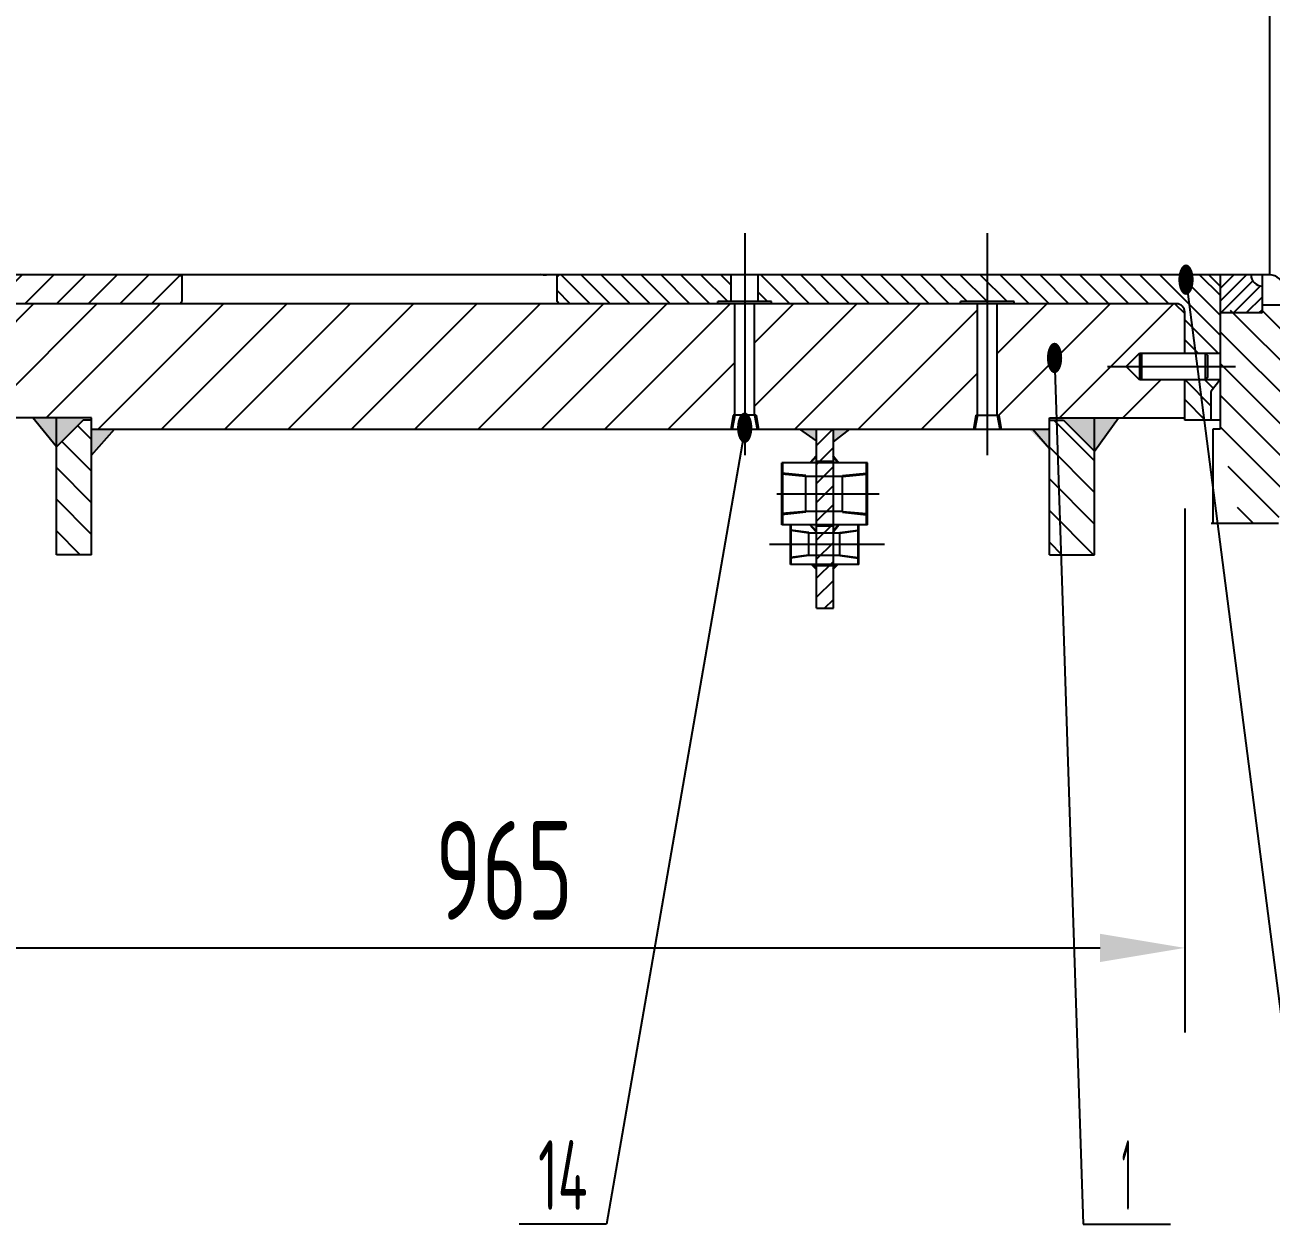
# Model space of a CAD drawing. Header units: millimetres. Extents: x 0 to 13784, y 0 to 6952.
# Drawn here: x 1902 to 2785, y 2074 to 2924 of the extents above; entities that cross this region are included whole.
import ezdxf
from ezdxf.enums import TextEntityAlignment as Align

# ---------------------------------------------------------------- set-up
doc = ezdxf.new("R2010")
doc.units = ezdxf.units.MM
doc.header["$LTSCALE"] = 200
doc.linetypes.add('F', pattern=[0.75, 0.5, -0.25])
doc.linetypes.add('G', pattern=[2, 1.25, -0.25, 0.25, -0.25])
for name, color, linetype in [('01', 7, 'Continuous'), ('02', 1, 'Continuous'), ('04', 2, 'F'), ('05', 142, 'G'), ('08', 1, 'Continuous'), ('11', 3, 'Continuous')]:
    doc.layers.add(name, color=color, linetype=linetype)
doc.styles.get("Standard").update_dxf_attribs({"font": 'isocp', "width": 0.707, "bigfont": 'intecad.shx'})
doc.dimstyles.new('INTE', dxfattribs={"dimscale": 20, "dimtxt": 3.5, "dimasz": 3, "dimexe": 3, "dimexo": 0, "dimgap": 1, "dimtad": 1, "dimdec": 1, "dimdsep": 46, "dimtxsty": 'Standard', "dimcen": 0, "dimclrd": 1, "dimclre": 1, "dimclrt": 3, "dimaunit": 1, "dimadec": 0, "dimazin": 0, "dimtfac": 1, "dimtdec": 1, "dimtmove": 0, "dimatfit": 0, "dimfxl": 1, "dimarcsym": 0})
pattern_1 = [(135, (6546.327, 816.606), (11.22532, 11.22532), [])]

# ---------------------------------------------------------------- blocks, each defined once
blk = doc.blocks.new('*D229')
at = {"layer": '08', "color": 1, "lineweight": -2}
for p, q in [((2723.88, 2581.3), (2723.88, 2209.71)), ((1758.88, 2541.71), (1758.88, 2209.71)), ((1818.88, 2269.71), (2663.88, 2269.71))]:
    blk.add_line(p, q, dxfattribs=at)
at = {"layer": '08', "color": 1}
for points in [[(1818.88, 2279.71), (1818.88, 2259.71), (1758.88, 2269.71)], [(2663.88, 2279.71), (2663.88, 2259.71), (2723.88, 2269.71)]]:
    blk.add_solid(points, dxfattribs=at)
at = {"layer": 'Defpoints', "color": 0}
for p in [(2723.88, 2581.3), (1758.88, 2541.71), (2723.88, 2269.71)]:
    blk.add_point(p, dxfattribs=at)
at = {"layer": '08', "color": 3, "insert": (2241.38, 2324.71), "char_height": 70, "attachment_point": 5}
blk.add_mtext('965', dxfattribs=at)

msp = doc.modelspace()

# ---------------------------------------------------------------- hatches: boundary and pattern name
at = {"layer": '01'}
for points in [[(1923.88, 2625.01), (1923.88, 2645.51), (1907.3, 2645.51)], [(1923.88, 2625.01), (1923.88, 2645.51), (1907.3, 2645.51)], [(2659.88, 2622.01), (2675.87, 2645.51), (2659.88, 2645.51)], [(2659.88, 2622.01), (2675.87, 2645.51), (2659.88, 2645.51)], [(2462.31, 2538.55), (2459.33, 2541.57), (2462.31, 2541.57)], [(2462.88, 2538.55), (2459.9, 2541.57), (2462.88, 2541.57)], [(2474.31, 2538.55), (2477.29, 2541.57), (2474.31, 2541.57)], [(2474.88, 2538.55), (2477.86, 2541.57), (2474.88, 2541.57)]]:
    msp.add_hatch(color=256, dxfattribs=at).paths.add_polyline_path(points)
h = msp.add_hatch(color=256, dxfattribs=at)
h.paths.add_polyline_path([(1965.04, 2637.51), (1948.88, 2637.51), (1948.88, 2619.01)])
h.paths.add_polyline_path([(1923.88, 2625.01), (1942.88, 2644.01), (1942.88, 2645.51), (1923.88, 2645.51)])
h = msp.add_hatch(color=256, dxfattribs=at)
h.paths.add_polyline_path([(2659.88, 2645.51), (2637.88, 2645.51), (2637.88, 2644.01), (2659.88, 2622.01)])
h.paths.add_polyline_path([(2613.34, 2637.51), (2627.88, 2623.34), (2627.88, 2637.51)])
h = msp.add_hatch(color=256, dxfattribs=at)
h.paths.add_polyline_path([(2474.88, 2628.64), (2474.88, 2637.51), (2486.5, 2637.51)])
h.paths.add_polyline_path([(2462.88, 2629.36), (2450.94, 2637.51), (2462.88, 2637.51)])
h = msp.add_hatch(color=256, dxfattribs=at)
h.paths.add_polyline_path([(2478.05, 2613.68), (2474.31, 2613.68), (2474.31, 2618.35)])
h.paths.add_polyline_path([(2462.31, 2613.68), (2458.04, 2613.68), (2462.31, 2618.46)])
h = msp.add_hatch(color=256, dxfattribs=at)
h.paths.add_polyline_path([(2478.62, 2613.68), (2474.88, 2613.68), (2474.88, 2618.35)])
h.paths.add_polyline_path([(2462.88, 2613.68), (2458.61, 2613.68), (2462.88, 2618.46)])
h = msp.add_hatch(color=256, dxfattribs=at)
h.paths.add_polyline_path([(2474.31, 2565), (2478.05, 2569.68), (2474.31, 2569.68)])
h.paths.add_polyline_path([(2462.31, 2564.9), (2462.31, 2569.68), (2458.04, 2569.68)])
h = msp.add_hatch(color=256, dxfattribs=at)
h.paths.add_polyline_path([(2474.88, 2565), (2478.62, 2569.68), (2474.88, 2569.68)])
h.paths.add_polyline_path([(2462.88, 2564.9), (2462.88, 2569.68), (2458.61, 2569.68)])
at = {"layer": '02'}
h = msp.add_hatch(dxfattribs=at)
h.set_pattern_fill('LINE', color=256, scale=5, angle=45, style=0)
h.set_pattern_definition(pattern_1)
edge = h.paths.add_edge_path()
edge.add_spline(control_points=[(1956.29, 3353.68), (1964.53, 3351.88), (1972.78, 3350.09), (1980.51, 3347.46)], knot_values=[722.019854, 722.019854, 722.019854, 722.019854, 746.222033, 746.222033, 746.222033, 746.222033], degree=3, periodic=0)
edge.add_line((1980.51, 3347.46), (1950.42, 3227.96))
edge.add_arc((1999.88, 3215.51), 51, 525.87, 540)
edge.add_line((1948.88, 3215.51), (1948.88, 3177.01))
edge.add_line((1948.88, 3177.01), (1942.88, 3177.01))
edge.add_line((1942.88, 3177.01), (1923.88, 3196.01))
edge.add_line((1923.88, 3196.01), (1923.88, 3215.51))
edge.add_arc((1999.88, 3215.51), 76, 165.87, 180, ccw=False)
edge.add_line((1926.18, 3234.07), (1956.29, 3353.68))
h.paths.add_polyline_path([(1923.88, 2625.01), (1942.88, 2644.01), (1948.88, 2644.01), (1948.88, 2548.51), (1923.88, 2548.51)])
h = msp.add_hatch(dxfattribs=at)
h.set_pattern_fill('LINE', color=256, scale=5, angle=45, style=0)
h.set_pattern_definition(pattern_1)
edge = h.paths.add_edge_path()
edge.add_spline(control_points=[(2659.88, 3272.88), (2649.29, 3279.72), (2638.71, 3286.56), (2627.88, 3292.38)], knot_values=[0, 0, 0, 0, 36.433894, 36.433894, 36.433894, 36.433894], degree=3, periodic=0)
edge.add_line((2627.88, 3292.38), (2627.88, 3177.01))
edge.add_line((2627.88, 3177.01), (2637.88, 3177.01))
edge.add_line((2637.88, 3177.01), (2659.88, 3199.01))
edge.add_line((2659.88, 3199.01), (2659.88, 3272.88))
h.paths.add_polyline_path([(2627.88, 2548.51), (2659.88, 2548.51), (2659.88, 2622.01), (2637.88, 2644.01), (2627.88, 2644.01)])
at = {"layer": '02', "linetype": 'Continuous'}
h = msp.add_hatch(dxfattribs=at)
h.set_pattern_fill('LINE', color=1, scale=5, angle=45, style=0)
h.set_pattern_definition([(135, (8438.26, 48.115), (11.22532, 11.22532), [])])
h.paths.add_polyline_path([(2945.88, 3088.31), (2945.88, 3180.91), (3078, 3180.91, 0.388879), (3096.93, 3198.26), (3101.48, 3250.21), (3149.08, 3250.21), (3149.08, 3183.51), (3142.88, 3183.51), (3142.88, 3093.31), (3139.88, 3093.31, 0.414214), (3137.88, 3091.31), (3137.88, 3088.31)])
h.paths.add_polyline_path([(2793.88, 3088.31), (2793.88, 3091.31, 0.414214), (2791.88, 3093.31), (2778.88, 3093.31), (2778.88, 3099.01), (2748.88, 3099.01), (2748.88, 3183.51), (2742.68, 3183.51), (2742.68, 3250.21), (2790.29, 3250.21), (2794.83, 3198.26, 0.388879), (2813.76, 3180.91), (2945.88, 3180.91), (2945.88, 3111.82), (2945.88, 3088.31)])
h.paths.add_polyline_path([(2945.88, 2732.71), (2945.88, 2640.11), (2813.76, 2640.11, 0.388879), (2794.83, 2622.77), (2790.28, 2570.75), (2763.63, 2570.75), (2748.52, 2637.51), (2748.88, 2637.51), (2748.88, 2722.01), (2778.88, 2722.01), (2778.88, 2727.71), (2791.88, 2727.71, 0.414214), (2793.88, 2729.71), (2793.88, 2732.71)])
h.paths.add_polyline_path([(3137.88, 2732.71), (3137.88, 2729.71, 0.414214), (3139.88, 2727.71), (3142.88, 2727.71), (3142.88, 2637.51), (3147.88, 2637.51), (3147.88, 2570.75), (3101.48, 2570.75), (3096.93, 2622.77, 0.388879), (3078, 2640.11), (2945.88, 2640.11), (2945.88, 2732.71)])
h = msp.add_hatch(dxfattribs=at)
h.set_pattern_fill('LINE', color=1, scale=10, angle=135, style=0)
h.set_pattern_definition([(45, (4293.442, 1789.51), (22.45064, -22.45064), [])])
h.paths.add_polyline_path([(1765.88, 3094.51), (1758.88, 3101.51), (1758.88, 3129.51), (1790.88, 3129.51), (1800.54, 3139.01), (1790.88, 3148.51), (1758.88, 3148.51), (1758.88, 3175.51), (1789.88, 3175.51), (1948.88, 3175.51), (1948.88, 3183.51), (2627.88, 3183.51), (2627.88, 3175.51), (2723.88, 3175.51), (2723.88, 3148.51), (2691.88, 3148.51), (2682.22, 3139.01), (2691.88, 3129.51), (2723.88, 3129.51), (2723.88, 3101.51), (2716.88, 3094.51)])
h.paths.add_polyline_path([(1948.88, 2637.51), (1948.88, 2645.51), (1886.76, 2645.51), (1885.06, 2655.51), (1883.88, 2655.51), (1883.88, 2726.51), (2404.88, 2726.51), (2404.88, 2647.51), (2403.71, 2647.51), (2402, 2637.51)])
h.paths.add_polyline_path([(2462.88, 2637.51), (2421.76, 2637.51), (2420.06, 2647.51), (2418.88, 2647.51), (2418.88, 2726.51), (2576.88, 2726.51), (2576.88, 2647.51), (2575.71, 2647.51), (2574, 2637.51)])
h.paths.add_polyline_path([(2590.88, 2726.51), (2716.88, 2726.51), (2723.88, 2719.51), (2723.88, 2691.51), (2691.88, 2691.51), (2682.22, 2682.01), (2691.88, 2672.51), (2723.88, 2672.51), (2723.88, 2645.51), (2627.88, 2645.51), (2627.88, 2637.51), (2593.76, 2637.51), (2592.06, 2647.51), (2590.88, 2647.51)])
h.paths.add_polyline_path([(1800.54, 2682.01), (1790.88, 2691.51), (1758.88, 2691.51), (1758.88, 2719.51), (1765.88, 2726.51), (1869.88, 2726.51), (1869.88, 2655.51), (1868.71, 2655.51), (1867, 2645.51), (1789.88, 2645.51), (1758.88, 2645.51), (1758.88, 2672.51), (1790.88, 2672.51)])
h.paths.add_polyline_path([(1868.71, 2655.51), (1869.88, 2655.51), (1867.96, 2645.51), (1867, 2645.51)], flags=16)
h.paths.add_polyline_path([(1886.76, 2645.51), (1885.8, 2645.51), (1883.88, 2655.51), (1885.06, 2655.51)], flags=16)
h.paths.add_polyline_path([(2402.96, 2637.51), (2402, 2637.51), (2403.71, 2647.51), (2404.88, 2647.51)])
h.paths.add_polyline_path([(2421.76, 2637.51), (2420.8, 2637.51), (2418.88, 2647.51), (2420.06, 2647.51)])
h.paths.add_polyline_path([(2593.76, 2637.51), (2592.8, 2637.51), (2590.88, 2647.51), (2592.06, 2647.51)])
h.paths.add_polyline_path([(2575.71, 2647.51), (2576.88, 2647.51), (2574.96, 2637.51), (2574, 2637.51)], flags=16)
h = msp.add_hatch(dxfattribs=at)
h.set_pattern_fill('LINE', color=1, scale=5, angle=45, style=0)
h.set_pattern_definition([(45, (1175.45, 1820.806), (-11.22532, 11.22532), [])])
h.paths.add_polyline_path([(1857.88, 2726.51), (1857.88, 2728.01), (1876.88, 2728.01), (1876.88, 2747.01), (1741.88, 2747.01), (1733.88, 2739.01), (1733.88, 2691.51), (1758.88, 2691.51), (1758.88, 2720.51, -0.414214), (1764.88, 2726.51)])
h.paths.add_polyline_path([(1740.38, 2644.01), (1758.88, 2644.01), (1758.88, 2672.51), (1733.94, 2672.51, 0.077072), (1734.09, 2672.24), (1740.38, 2664.02)])
h.paths.add_polyline_path([(2011.38, 2726.51), (2012.88, 2728.01), (2012.88, 2745.51), (2011.38, 2747.01), (1876.88, 2747.01), (1876.88, 2728.01), (1895.88, 2728.01), (1895.88, 2726.51)])
h.paths.add_polyline_path([(2011.38, 3074.01), (2012.88, 3075.51), (2012.88, 3093.01), (2011.38, 3094.51), (1898.88, 3094.51), (1895.88, 3094.51), (1895.88, 3093.01), (1876.88, 3093.01), (1876.88, 3074.01)])
h.paths.add_polyline_path([(1876.88, 3074.01), (1876.88, 3093.01), (1857.88, 3093.01), (1857.88, 3094.51), (1764.88, 3094.51, -0.414214), (1758.88, 3100.51), (1758.88, 3129.51), (1733.88, 3129.51), (1733.88, 3082.01), (1741.88, 3074.01)])
h.paths.add_polyline_path([(1740.38, 3157), (1734.09, 3148.78, 0.077072), (1733.94, 3148.51), (1758.88, 3148.51), (1758.88, 3177.01), (1740.38, 3177.01)])
at = {"layer": '02'}
h = msp.add_hatch(dxfattribs=at)
h.set_pattern_fill('LINE', color=256, scale=2, angle=135, style=0)
h.set_pattern_definition([(45, (8438.2593, 48.115), (4.490128, -4.490128), [])])
h.paths.add_polyline_path([(2748.88, 3074.01), (2770.88, 3074.01, -0.414214), (2778.88, 3082.01), (2778.88, 3100.01), (2777.88, 3101.01), (2748.88, 3101.01)])
h.paths.add_polyline_path([(2748.88, 2747.01), (2748.88, 2720.01), (2777.88, 2720.01), (2778.88, 2721.01), (2778.88, 2739.01, -0.414214), (2770.88, 2747.01)])
at = {"layer": '02', "linetype": 'Continuous'}
h = msp.add_hatch(dxfattribs=at)
h.set_pattern_fill('_USER', color=1, scale=10, angle=45, style=0, pattern_type=0)
h.set_pattern_definition([(135, (3307.313, 1947.818), (7.07107, 7.07107), [])])
h.paths.add_polyline_path([(2430.88, 2726.51), (2430.88, 2728.01), (2421.38, 2728.01), (2421.38, 2747.01), (2583.88, 2747.01), (2583.88, 2728.01), (2564.88, 2728.01), (2564.88, 2726.51)])
h.paths.add_polyline_path([(2280.38, 2726.51), (2278.88, 2728.01), (2278.88, 2745.51), (2280.38, 2747.01), (2402.38, 2747.01), (2402.38, 2728.01), (2392.88, 2728.01), (2392.88, 2726.51)])
h.paths.add_polyline_path([(2602.88, 2726.51), (2602.88, 2728.01), (2583.88, 2728.01), (2583.88, 2747.01), (2740.88, 2747.01), (2748.88, 2739.01), (2748.88, 2691.51), (2723.88, 2691.51), (2723.88, 2720.51, 0.414214), (2717.88, 2726.51)])
h.paths.add_polyline_path([(2742.38, 2644.01), (2723.88, 2644.01), (2723.88, 2672.51), (2748.82, 2672.51, -0.077072), (2748.68, 2672.24), (2742.38, 2664.02)])
h.paths.add_polyline_path([(2564.88, 3094.51), (2564.88, 3093.01), (2583.88, 3093.01), (2583.88, 3074.01), (2421.38, 3074.01), (2421.38, 3093.01), (2430.88, 3093.01), (2430.88, 3094.51)])
h.paths.add_polyline_path([(2392.88, 3094.51), (2392.88, 3093.01), (2402.38, 3093.01), (2402.38, 3074.01), (2280.38, 3074.01), (2278.88, 3075.51), (2278.88, 3093.01), (2280.38, 3094.51)])
h = msp.add_hatch(dxfattribs=at)
h.set_pattern_fill('LINE', color=1, scale=3, angle=135, style=0)
h.set_pattern_definition([(45, (4293.442, 1789.509), (6.73519, -6.73519), [])])
h.paths.add_polyline_path([(2462.88, 2637.51), (2474.88, 2637.51), (2474.88, 2591.68), (2462.88, 2591.68)])
h.paths.add_polyline_path([(2462.88, 2591.68), (2474.88, 2591.68), (2474.88, 2556.07), (2462.88, 2556.07)])
h.paths.add_polyline_path([(2474.88, 2510.51), (2462.88, 2510.51), (2462.88, 2556.07), (2474.88, 2556.07)])

# ---------------------------------------------------------------- linework, layer by layer
msp.add_line((2790.28, 2570.75), (2742.68, 2570.75))
at = {"layer": '01'}
for p, q in [((2783.88, 3074.01), (2783.88, 2747.01)), ((2778.88, 2721.01), (2777.88, 2720.01)), ((2693.47, 2691.51), (2691.88, 2690.14)), ((2693.47, 2672.51), (2693.47, 2691.51)), ((2739.88, 2689.92), (2738.65, 2691.51)), ((2738.65, 2672.51), (2738.65, 2691.51)), ((2693.47, 2672.51), (2691.88, 2673.89)), ((2739.88, 2674.1), (2738.65, 2672.51)), ((1923.88, 2625.01), (1907.3, 2645.51)), ((1923.88, 2548.51), (1923.88, 2645.51)), ((1948.88, 2548.51), (1948.88, 2645.51)), ((2462.88, 2629.36), (2450.94, 2637.51)), ((2474.88, 2628.64), (2486.5, 2637.51)), ((2462.31, 2618.46), (2458.04, 2613.68)), ((2462.88, 2618.46), (2458.61, 2613.68)), ((2474.31, 2618.35), (2478.05, 2613.68)), ((2474.88, 2618.35), (2478.62, 2613.68)), ((2438.31, 2569.68), (2438.31, 2613.68)), ((2438.88, 2569.68), (2438.88, 2613.68)), ((2498.31, 2569.68), (2498.31, 2613.68)), ((2498.88, 2569.68), (2498.88, 2613.68)), ((2444.31, 2541.57), (2444.31, 2569.68)), ((2444.88, 2541.57), (2444.88, 2569.68)), ((2462.31, 2564.9), (2458.04, 2569.68)), ((2462.88, 2564.9), (2458.61, 2569.68)), ((2474.31, 2565), (2478.05, 2569.68)), ((2474.88, 2565), (2478.62, 2569.68)), ((2492.31, 2541.57), (2492.31, 2569.68)), ((2492.88, 2541.57), (2492.88, 2569.68)), ((1948.88, 2548.51), (1923.88, 2548.51)), ((2462.31, 2538.55), (2459.33, 2541.57)), ((2462.88, 2538.55), (2459.9, 2541.57)), ((2474.31, 2538.55), (2477.29, 2541.57)), ((2474.88, 2538.55), (2477.86, 2541.57)), ((2462.88, 2510.51), (2474.88, 2510.51))]:
    msp.add_line(p, q, dxfattribs=at)
at = {"layer": '01', "color": 7, "linetype": 'Continuous'}
for p, q in [((2783.88, 2747.01), (1717.88, 2747.01)), ((2011.38, 2747.01), (2012.88, 2745.51)), ((2012.88, 2747.01), (2012.88, 2728.01)), ((2278.88, 2728.01), (2278.88, 2747.01)), ((2280.38, 2747.01), (2278.88, 2745.51)), ((2402.38, 2728.01), (2402.38, 2747.01)), ((2421.38, 2728.01), (2421.38, 2747.01)), ((2748.88, 2739.01), (2740.88, 2747.01)), ((2748.88, 2747.01), (2748.88, 2637.51)), ((2778.88, 2721.01), (2778.88, 2747.01)), ((2717.88, 2726.51), (1764.88, 2726.51)), ((2011.38, 2726.51), (2012.88, 2728.01)), ((2280.38, 2726.51), (2278.88, 2728.01)), ((2392.88, 2726.51), (2392.88, 2728.01)), ((2430.88, 2728.01), (2392.88, 2728.01)), ((2404.88, 2647.51), (2404.88, 2726.51)), ((2418.88, 2647.51), (2418.88, 2726.51)), ((2430.88, 2726.51), (2430.88, 2728.01)), ((2564.88, 2726.51), (2564.88, 2728.01)), ((2602.88, 2728.01), (2564.88, 2728.01)), ((2576.88, 2647.51), (2576.88, 2726.51)), ((2590.88, 2647.51), (2590.88, 2726.51)), ((2602.88, 2726.51), (2602.88, 2728.01)), ((2716.88, 2726.51), (2723.88, 2719.51)), ((2778.88, 2725.71), (2791.88, 2725.71)), ((2723.88, 2691.51), (2723.88, 2720.51)), ((2777.88, 2720.01), (2748.88, 2720.01)), ((2682.22, 2682.01), (2691.88, 2691.51)), ((2691.88, 2691.51), (2748.88, 2691.51)), ((2691.88, 2691.51), (2691.88, 2672.51)), ((2739.88, 2689.92), (2739.88, 2674.1)), ((2691.88, 2672.51), (2682.22, 2682.01)), ((2748.82, 2672.51), (2691.88, 2672.51)), ((2723.88, 2644.01), (2723.88, 2672.51)), ((2748.68, 2672.24), (2742.69, 2664.42)), ((2742.38, 2663.51), (2742.38, 2644.01)), ((1948.88, 2645.51), (1789.88, 2645.51)), ((2404.88, 2647.51), (2402.96, 2637.51)), ((2420.06, 2647.51), (2403.71, 2647.51)), ((2418.88, 2647.51), (2420.8, 2637.51)), ((2576.88, 2647.51), (2574.96, 2637.51)), ((2575.71, 2647.51), (2592.06, 2647.51)), ((2590.88, 2647.51), (2592.8, 2637.51)), ((2627.88, 2548.51), (2627.88, 2645.51)), ((2627.88, 2645.51), (2723.88, 2645.51)), ((2659.88, 2548.51), (2659.88, 2645.51)), ((2659.88, 2622.01), (2676.96, 2645.51)), ((2748.88, 2644.01), (2723.88, 2644.01)), ((1948.88, 2637.51), (2627.88, 2637.51)), ((2462.88, 2510.51), (2462.88, 2637.51)), ((2474.88, 2510.51), (2474.88, 2637.51)), ((2743.88, 2637.51), (2743.88, 2570.75)), ((2748.88, 2637.51), (2743.88, 2637.51)), ((2462.88, 2613.68), (2438.31, 2613.68)), ((2498.88, 2613.68), (2474.31, 2613.68)), ((2462.88, 2569.68), (2438.31, 2569.68)), ((2498.88, 2569.68), (2474.31, 2569.68)), ((2627.88, 2548.51), (2659.88, 2548.51)), ((2462.88, 2541.57), (2444.31, 2541.57)), ((2492.88, 2541.57), (2474.31, 2541.57))]:
    msp.add_line(p, q, dxfattribs=at)
at = {"layer": '01'}
for centre, radius, start, end in [((2271.25, 2777.01), 30, 260.98261, 270), ((2778.88, 2747.01), 8, 180, 270), ((2783.88, 2737.01), 10, 0, 90)]:
    msp.add_arc(centre, radius, start, end, dxfattribs=at)
at = {"layer": '01', "color": 7, "linetype": 'Continuous'}
for centre, radius, start, end in [((2717.88, 2720.51), 6, 0, 90), ((2777.88, 2721.01), 1, 270, 0), ((2747.88, 2672.85), 1, 322.56799, 0), ((2743.88, 2663.51), 1.5, 142.56799, 180)]:
    msp.add_arc(centre, radius, start, end, dxfattribs=at)
at = {"layer": '02'}
for p, q in [((2724.75, 2742.51), (2811.09, 2073.88)), ((2631.57, 2687.01), (2651.83, 2073.88)), ((2748.68, 2672.24), (2748.88, 2672.51)), ((2748.88, 2672.85), (2748.88, 2672.51)), ((2411.88, 2637.51), (2313.92, 2073.88)), ((2313.92, 2073.88), (2251.92, 2073.88)), ((2651.83, 2073.88), (2713.83, 2073.88))]:
    msp.add_line(p, q, dxfattribs=at)
at = {"layer": '02', "color": 1, "linetype": 'Continuous'}
for p, q in [((2403.71, 2647.51), (2402, 2637.51)), ((2420.06, 2647.51), (2421.76, 2637.51)), ((2575.71, 2647.51), (2574, 2637.51)), ((2592.06, 2647.51), (2593.76, 2637.51))]:
    msp.add_line(p, q, dxfattribs=at)
at = {"layer": '04', "color": 2, "linetype": 'F'}
for p, q in [((1942.88, 2644.01), (1923.88, 2625.01)), ((1948.88, 2644.01), (1942.88, 2644.01)), ((2627.88, 2644.01), (2637.88, 2644.01)), ((2637.88, 2644.01), (2659.88, 2622.01)), ((2455.31, 2604.62), (2438.31, 2606.43)), ((2474.31, 2614.68), (2462.31, 2614.68)), ((2474.31, 2613.68), (2462.31, 2613.68)), ((2481.31, 2604.62), (2498.31, 2606.43)), ((2455.31, 2604.09), (2438.31, 2605.65)), ((2455.31, 2578.74), (2455.31, 2604.62)), ((2481.31, 2604.09), (2455.31, 2604.09)), ((2481.31, 2604.09), (2498.31, 2605.65)), ((2481.31, 2578.74), (2481.31, 2604.62)), ((2455.31, 2579.26), (2438.31, 2577.7)), ((2455.31, 2578.74), (2438.31, 2576.92)), ((2481.31, 2579.26), (2455.31, 2579.26)), ((2481.31, 2579.26), (2498.31, 2577.7)), ((2481.31, 2578.74), (2498.31, 2576.92)), ((2457.31, 2564.21), (2444.31, 2566.04)), ((2457.31, 2563.9), (2444.31, 2565.69)), ((2479.31, 2563.9), (2457.27, 2563.9)), ((2457.31, 2547.92), (2457.31, 2564.21)), ((2474.31, 2569.68), (2462.31, 2569.68)), ((2474.31, 2568.68), (2462.31, 2568.68)), ((2479.31, 2564.21), (2492.31, 2566.04)), ((2479.31, 2563.9), (2492.31, 2565.69)), ((2479.31, 2547.92), (2479.31, 2564.21)), ((2457.31, 2548.24), (2444.31, 2546.44)), ((2457.31, 2547.92), (2444.31, 2546.09)), ((2457.31, 2548.24), (2479.31, 2548.24)), ((2479.31, 2548.24), (2492.31, 2546.44)), ((2479.31, 2547.92), (2492.31, 2546.09)), ((2474.31, 2541.57), (2462.31, 2541.57)), ((2474.31, 2540.57), (2462.31, 2540.57))]:
    msp.add_line(p, q, dxfattribs=at)
at = {"layer": '04'}
for p, q in [((1948.88, 2619.01), (1965.04, 2637.51)), ((2627.88, 2623.53), (2615.99, 2637.51))]:
    msp.add_line(p, q, dxfattribs=at)
at = {"layer": '05', "color": 142, "linetype": 'G'}
for p, q in [((2411.88, 2776.43), (2411.88, 2619.19)), ((2583.88, 2776.43), (2583.88, 2619.19))]:
    msp.add_line(p, q, dxfattribs=at)
at = {"layer": '05'}
for p, q in [((2669.21, 2682.01), (2759.95, 2682.01)), ((2434.7, 2591.68), (2507.25, 2591.68)), ((2429.51, 2556.07), (2511.11, 2556.07))]:
    msp.add_line(p, q, dxfattribs=at)

# ---------------------------------------------------------------- texts
at = {"layer": '02', "width": 0.605172}
for p, p2 in [((2718.75, 2732.51), (2730.75, 2732.51)), ((2625.57, 2677.01), (2637.57, 2677.01)), ((2405.88, 2627.51), (2417.88, 2627.51))]:
    msp.add_text('●', height=20, dxfattribs=at).set_placement(p, p2, align=Align.FIT)
at = {"layer": '11'}
for s, height, width, p, p2 in [('14', 49.497, 0.614783, (2265.42, 2083.88), (2300.42, 2083.88)), ('1', 49.5, 0.404, (2679.33, 2083.88), (2686.33, 2083.88))]:
    msp.add_text(s, height=height, dxfattribs=dict(at, width=width)).set_placement(p, p2, align=Align.FIT)

# ---------------------------------------------------------------- dimensions: what is measured, and where the dimension line sits
at = {"layer": '08'}
dim = msp.add_linear_dim(base=(2723.88, 2269.71), p1=(1758.88, 2541.71), p2=(2723.88, 2581.3), angle=180, dimstyle='INTE', dxfattribs=at)
dim.commit()
dim.dimension.update_dxf_attribs({"geometry": '*D229', "text_midpoint": (2241.38, 2324.71)})

doc.saveas('drawing.dxf')
